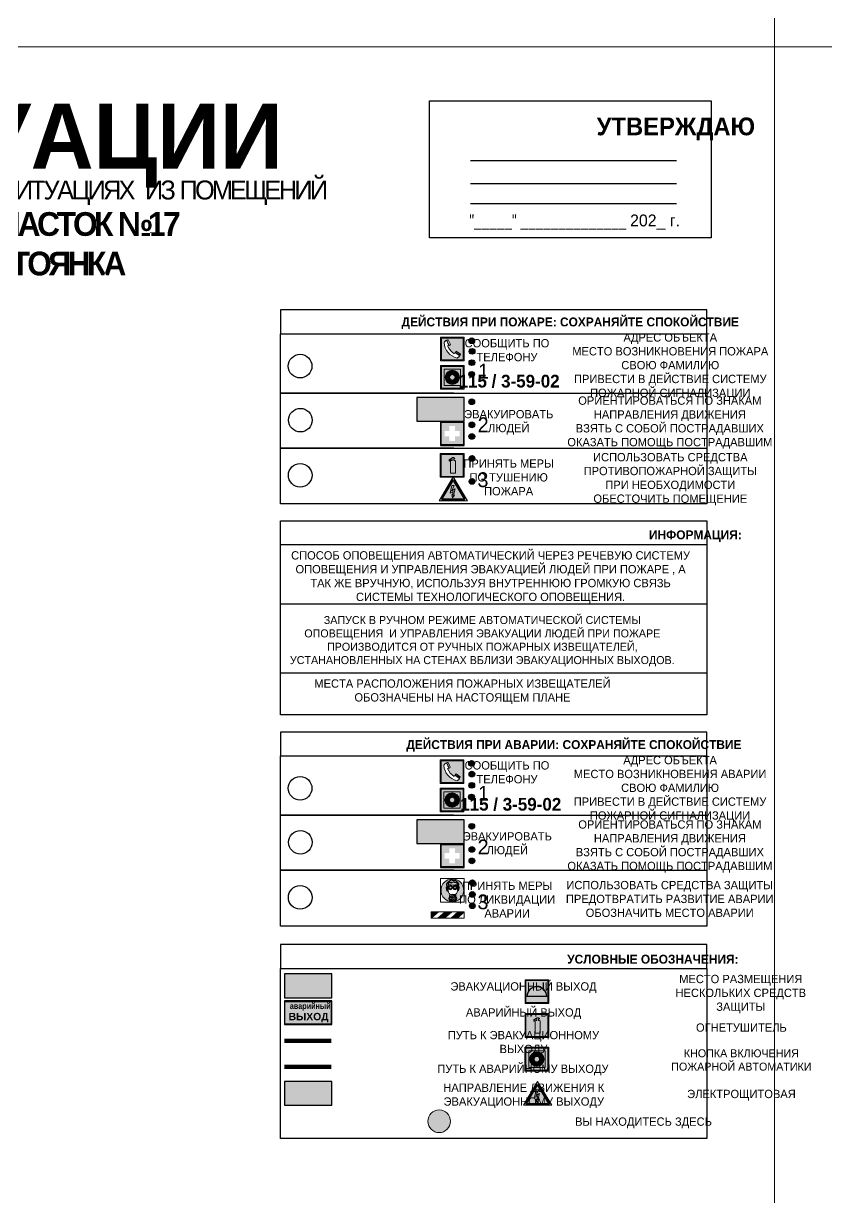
# Model space of a CAD drawing. Header units: millimetres. Extents: x 13114 to 67229, y 22859 to 38520.
# Drawn here: x 19031.5 to 19302.3, y 35957.3 to 36353.2 of the extents above; entities that cross this region are included whole.
import ezdxf

# ---------------------------------------------------------------- set-up
doc = ezdxf.new("R2010")
doc.units = ezdxf.units.MM
doc.linetypes.add('GOST2.303 4', pattern=[7, 5, -2, 0])
doc.layers.add('План_Штампы', color=7, linetype='Continuous')
doc.styles.add('обычный', font='arial.ttf')

# ---------------------------------------------------------------- blocks, each defined once
blk = doc.blocks.new('A$C3E6D3DDE')
at = {"lineweight": 5}
h = blk.add_hatch(color=40, dxfattribs=at)
h.paths.add_polyline_path([(24.1, 1.45), (16.46, -11.35), (31.74, -11.35)])
h.paths.add_polyline_path([(24.09, -0.46), (30.03, -10.41), (18.14, -10.41)], flags=16)
h.paths.add_polyline_path([(24.54, -3.08), (23.41, -6.02), (25.13, -5.01), (24.33, -8.5), (24.82, -8.27), (23.79, -9.86), (23.4, -8.04), (23.8, -8.43), (24.04, -6.29), (22.39, -7.25), (23.44, -3.08)], flags=0)
h = blk.add_hatch(color=256, dxfattribs=at)
h.paths.add_polyline_path([(24.37, 0.03, 0.567511), (23.82, 0.03), (17.59, -10.4, 0.582454), (17.86, -10.88), (30.32, -10.88, 0.582149), (30.6, -10.4)])
h.paths.add_polyline_path([(24.09, -0.46), (18.14, -10.41), (30.03, -10.41)], flags=16)
h.paths.add_polyline_path([(24.54, -3.08), (23.41, -6.02), (25.13, -5.01), (24.33, -8.5), (24.82, -8.27), (23.79, -9.86), (23.4, -8.04), (23.8, -8.43), (24.04, -6.29), (22.39, -7.25), (23.44, -3.08)], flags=0)
h = blk.add_hatch(color=40, dxfattribs=at)
h.paths.add_polyline_path([(24.09, -0.46), (18.14, -10.41), (30.03, -10.41)])
h.paths.add_polyline_path([(24.82, -8.27), (23.79, -9.86), (23.4, -8.04), (23.8, -8.43), (24.04, -6.29), (22.39, -7.25), (23.44, -3.08), (24.54, -3.08), (23.41, -6.02), (25.13, -5.01), (24.33, -8.5)], flags=16)
at = {"color": 40, "lineweight": 5}
for p, q in [((16.46, -11.35), (24.1, 1.45)), ((24.1, 1.45), (31.74, -11.35))]:
    blk.add_line(p, q, dxfattribs=at)
at = {"lineweight": 5}
for p, q in [((17.59, -10.4), (23.82, 0.03)), ((24.37, 0.03), (30.6, -10.4)), ((18.14, -10.41), (24.09, -0.46)), ((23.44, -3.08), (22.39, -7.25)), ((22.39, -7.25), (24.04, -6.29)), ((23.41, -6.02), (24.54, -3.08)), ((25.13, -5.01), (23.41, -6.02)), ((24.54, -3.08), (23.44, -3.08)), ((24.04, -6.29), (23.8, -8.43)), ((24.09, -0.46), (30.03, -10.41)), ((24.33, -8.5), (25.13, -5.01)), ((17.86, -10.88), (30.32, -10.88)), ((18.14, -10.41), (30.03, -10.41)), ((23.8, -8.43), (23.4, -8.04)), ((23.4, -8.04), (23.79, -9.86)), ((23.79, -9.86), (24.82, -8.27)), ((24.82, -8.27), (24.33, -8.5))]:
    blk.add_line(p, q, dxfattribs=at)
at = {"color": 50, "lineweight": 5}
blk.add_line((31.74, -11.35), (16.46, -11.35), dxfattribs=at)
blk = doc.blocks.new('A$C38D26F80')
h = blk.add_hatch(color=5)
h.dxf.hatch_style = 1
h.paths.add_polyline_path([(-8.77, -4.48, 1), (-0.19, -4.48, 1)])
h.paths.add_polyline_path([(-6.75, -3.58), (-6.75, -3.31), (-6.62, -3.22), (-6.5, -3.22), (-6.42, -3.3), (-6.39, -3.28), (-6.59, -2.23), (-6.59, -2.01), (-6.38, -1.58), (-4.76, -0.4), (-4.13, -0.79, -0.362848), (-2.1, -2.1, -0.201049), (-2.17, -2.48, 0.085434), (-2.26, -3.13), (-1.9, -3.16), (-2.25, -4.7), (-2.4, -4.59), (-2.43, -4.34), (-2.36, -4.34), (-2.14, -3.34), (-2.47, -3.42), (-2.58, -1.95), (-2.77, -1.58), (-3.58, -1.52), (-3.92, -1.26), (-5.05, -1.73), (-4.87, -1.39), (-5.41, -1.6), (-5.41, -1.46), (-6.13, -1.87), (-6.18, -3.5), (-6.56, -3.47), (-6.37, -4.59), (-6.16, -4.43), (-6.16, -4.66), (-6.36, -4.79), (-6.37, -4.8), (-6.51, -4.76)], flags=16)
h.paths.add_polyline_path([(-6.51, -4.76), (-6.36, -4.79), (-6.37, -4.8)], flags=0)
h.paths.add_polyline_path([(-5.92, -2.34, 0.089508), (-2.67, -2.35), (-2.48, -3.88, -0.268602), (-3.4, -6.18, 0.262449), (-5.2, -6.18, -0.268602), (-6.11, -3.88)], flags=16)
edge = h.paths.add_edge_path(flags=16)
edge.add_ellipse((-5.19, -3.41), major_axis=(0, 0.842), ratio=0.848992, start_angle=0, end_angle=360)
edge = h.paths.add_edge_path(flags=0)
edge.add_ellipse((-5.19, -3.39), major_axis=(0, 0.665), ratio=0.853798, start_angle=0, end_angle=360)
edge = h.paths.add_edge_path(flags=0)
edge.add_ellipse((-5.19, -3.4), major_axis=(0, 0.528), ratio=0.864094, start_angle=0, end_angle=360)
edge = h.paths.add_edge_path(flags=16)
edge.add_ellipse((-3.47, -3.4), major_axis=(0, 0.842), ratio=0.848992, start_angle=0, end_angle=360)
h.paths.add_polyline_path([(-3.13, -6.45), (-3.13, -6.84, 0.383174), (-5.57, -6.85), (-5.57, -6.49, -0.369952)], flags=16)
edge = h.paths.add_edge_path(flags=0)
edge.add_ellipse((-3.47, -3.39), major_axis=(0, 0.665), ratio=0.853798, start_angle=0, end_angle=360)
edge = h.paths.add_edge_path(flags=0)
edge.add_ellipse((-3.47, -3.4), major_axis=(0, 0.528), ratio=0.864094, start_angle=0, end_angle=360)
edge = h.paths.add_edge_path(flags=16)
edge.add_ellipse((-4.34, -7.57), major_axis=(-1.48, 0), ratio=0.744955, start_angle=0, end_angle=360)
h.paths.add_polyline_path([(-5.01, -6.85, -1), (-5.15, -6.85, -1)], flags=0)
h.paths.add_polyline_path([(-5.33, -7.14, -1), (-5.47, -7.14, -1)], flags=0)
h.paths.add_polyline_path([(-4.61, -6.71, -1), (-4.74, -6.71, -1)], flags=16)
h.paths.add_polyline_path([(-5.43, -7.51, -1), (-5.57, -7.51, -1)], flags=0)
h.paths.add_polyline_path([(-4.26, -6.67, -1), (-4.4, -6.67, -1)], flags=16)
h.paths.add_polyline_path([(-4.74, -7.14, -1), (-4.88, -7.14, -1)], flags=0)
h.paths.add_polyline_path([(-4.93, -7.43, -1), (-5.07, -7.43, -1)], flags=0)
h.paths.add_polyline_path([(-4.41, -7.07, -1), (-4.54, -7.07, -1)], flags=0)
h.paths.add_polyline_path([(-5.33, -7.87, -1), (-5.46, -7.87, -1)], flags=0)
h.paths.add_polyline_path([(-3.8, -6.71, -1), (-3.94, -6.71, -1)], flags=16)
h.paths.add_polyline_path([(-4.85, -7.78, -1), (-4.98, -7.78, -1)], flags=0)
h.paths.add_polyline_path([(-3.96, -7.14, -1), (-4.1, -7.14, -1)], flags=0)
h.paths.add_polyline_path([(-4.33, -7.53, -1), (-4.47, -7.53, -1)], flags=0)
h.paths.add_polyline_path([(-5.09, -8.12, -1), (-5.23, -8.12, -1)], flags=0)
h.paths.add_polyline_path([(-3.5, -6.94, -1), (-3.64, -6.94, -1)], flags=0)
h.paths.add_polyline_path([(-4.54, -7.97, -1), (-4.68, -7.97, -1)], flags=0)
h.paths.add_polyline_path([(-3.66, -7.39, -1), (-3.8, -7.39, -1)], flags=0)
h.paths.add_polyline_path([(-4.73, -8.35, -1), (-4.86, -8.35, -1)], flags=0)
h.paths.add_polyline_path([(-4.09, -7.96, -1), (-4.23, -7.96, -1)], flags=0)
h.paths.add_polyline_path([(-3.77, -7.74, -1), (-3.91, -7.74, -1)], flags=0)
h.paths.add_polyline_path([(-3.22, -7.27, -1), (-3.35, -7.27, -1)], flags=0)
h.paths.add_polyline_path([(-4.34, -8.4, -1), (-4.47, -8.4, -1)], flags=0)
h.paths.add_polyline_path([(-3.16, -7.61, -1), (-3.3, -7.61, -1)], flags=0)
h.paths.add_polyline_path([(-3.9, -8.35, -1), (-4.04, -8.35, -1)], flags=0)
h.paths.add_polyline_path([(-3.32, -7.91, -1), (-3.46, -7.91, -1)], flags=0)
h.paths.add_polyline_path([(-3.55, -8.23, -1), (-3.69, -8.23, -1)], flags=0)
at = {"color": 5, "lineweight": 5}
for p, q in [((-4.48, 0), (-8.96, 0)), ((-8.96, 0), (-8.96, -4.48)), ((-4.48, 0), (0, 0)), ((0, 0), (0, -4.48)), ((-6.75, -3.31), (-6.62, -3.22)), ((-6.75, -3.58), (-6.75, -3.31)), ((-6.51, -4.76), (-6.75, -3.58)), ((-6.62, -3.22), (-6.5, -3.22)), ((-6.59, -2.01), (-6.38, -1.58)), ((-6.59, -2.23), (-6.59, -2.01)), ((-6.39, -3.28), (-6.59, -2.23)), ((-6.18, -3.5), (-6.56, -3.47)), ((-6.56, -3.47), (-6.37, -4.59)), ((-6.5, -3.22), (-6.42, -3.3)), ((-6.42, -3.3), (-6.39, -3.28)), ((-6.38, -1.58), (-4.76, -0.4)), ((-6.37, -4.59), (-6.16, -4.43)), ((-6.13, -1.87), (-6.18, -3.5)), ((-6.16, -4.43), (-6.16, -4.66)), ((-5.41, -1.46), (-6.13, -1.87)), ((-5.92, -2.34), (-6.11, -3.88)), ((-4.87, -1.39), (-5.41, -1.6)), ((-5.41, -1.6), (-5.41, -1.46)), ((-3.92, -1.26), (-5.05, -1.73)), ((-5.05, -1.73), (-4.87, -1.39)), ((-4.76, -0.4), (-4.13, -0.79)), ((-3.58, -1.52), (-3.92, -1.26)), ((-2.77, -1.58), (-3.58, -1.52)), ((-2.58, -1.95), (-2.77, -1.58)), ((-2.67, -2.34), (-2.48, -3.88)), ((-2.47, -3.42), (-2.58, -1.95)), ((-2.14, -3.34), (-2.47, -3.42)), ((-2.43, -4.34), (-2.4, -4.59)), ((-2.43, -4.34), (-2.36, -4.34)), ((-2.36, -4.34), (-2.14, -3.34)), ((-1.9, -3.16), (-2.26, -3.13)), ((-2.25, -4.7), (-1.9, -3.16)), ((-8.96, -8.96), (-8.96, -4.48)), ((-6.37, -4.8), (-6.51, -4.76)), ((-6.16, -4.66), (-6.37, -4.8)), ((-5.57, -6.49), (-5.57, -6.85)), ((-3.13, -6.45), (-3.13, -6.84)), ((-2.4, -4.59), (-2.25, -4.7)), ((0, -8.96), (0, -4.48)), ((-4.48, -8.96), (-8.96, -8.96)), ((-4.48, -8.96), (0, -8.96))]:
    blk.add_line(p, q, dxfattribs=at)
at = {"color": 5}
for p, q in [((-6.75, -3.31), (-6.62, -3.22)), ((-6.75, -3.58), (-6.75, -3.31)), ((-6.51, -4.76), (-6.75, -3.58)), ((-6.62, -3.22), (-6.5, -3.22)), ((-6.59, -2.01), (-6.38, -1.58)), ((-6.59, -2.23), (-6.59, -2.01)), ((-6.39, -3.28), (-6.59, -2.23)), ((-6.18, -3.5), (-6.56, -3.47)), ((-6.56, -3.47), (-6.37, -4.59)), ((-6.5, -3.22), (-6.42, -3.3)), ((-6.42, -3.3), (-6.39, -3.28)), ((-6.38, -1.58), (-4.76, -0.4)), ((-6.37, -4.59), (-6.16, -4.43)), ((-6.13, -1.87), (-6.18, -3.5)), ((-6.16, -4.43), (-6.16, -4.66)), ((-5.41, -1.46), (-6.13, -1.87)), ((-4.87, -1.39), (-5.41, -1.6)), ((-5.41, -1.6), (-5.41, -1.46)), ((-3.92, -1.26), (-5.05, -1.73)), ((-5.05, -1.73), (-4.87, -1.39)), ((-4.76, -0.4), (-4.13, -0.79)), ((-3.58, -1.52), (-3.92, -1.26)), ((-2.77, -1.58), (-3.58, -1.52)), ((-2.58, -1.95), (-2.77, -1.58)), ((-2.47, -3.42), (-2.58, -1.95)), ((-2.14, -3.34), (-2.47, -3.42)), ((-2.4, -4.59), (-2.43, -4.34)), ((-2.43, -4.34), (-2.36, -4.34)), ((-2.36, -4.34), (-2.14, -3.34)), ((-2.26, -3.13), (-1.9, -3.16)), ((-1.9, -3.16), (-2.25, -4.7)), ((-6.37, -4.8), (-6.51, -4.76)), ((-6.36, -4.79), (-6.51, -4.76)), ((-6.16, -4.66), (-6.37, -4.8)), ((-6.16, -4.66), (-6.36, -4.79)), ((-2.25, -4.7), (-2.4, -4.59))]:
    blk.add_line(p, q, dxfattribs=at)
at = {"color": 5, "lineweight": 5}
for centre, radius in [((-4.48, -4.48), 4.29), ((-5.5, -7.51), 0.0678), ((-5.4, -7.14), 0.0678), ((-5.4, -7.87), 0.0678), ((-5.16, -8.12), 0.0678), ((-5.08, -6.85), 0.0678), ((-5, -7.43), 0.0678), ((-4.91, -7.78), 0.0678), ((-4.81, -7.14), 0.0678), ((-4.79, -8.35), 0.0678), ((-4.67, -6.71), 0.0678), ((-4.61, -7.97), 0.0678), ((-4.47, -7.07), 0.0678), ((-4.4, -7.53), 0.0678), ((-4.4, -8.4), 0.0678), ((-4.33, -6.67), 0.0678), ((-4.16, -7.96), 0.0678), ((-4.03, -7.14), 0.0678), ((-3.97, -8.35), 0.0678), ((-3.87, -6.71), 0.0678), ((-3.84, -7.74), 0.0678), ((-3.73, -7.39), 0.0678), ((-3.62, -8.23), 0.0678), ((-3.57, -6.94), 0.0678), ((-3.39, -7.91), 0.0678), ((-3.28, -7.27), 0.0678), ((-3.23, -7.61), 0.0678)]:
    blk.add_circle(centre, radius, dxfattribs=at)
for centre, radius, start, end in [((-3.66, -4.24), 2.47, 171.573, 231.7124), ((-4.28, 6.66), 9.15, 259.6987, 280.1569), ((-4.93, -4.24), 2.47, 308.2876, 8.427), ((-0.47, -3.05), 1.79, 161.5846, 182.4584), ((-2.6, -2.2), 0.513, 326.4781, 11.7739), ((-4.33, -7.88), 1.87, 50.358, 131.5662), ((-4.34, -8.2), 1.82, 48.4943, 132.3565), ((-4.3, -7.78), 1.83, 60.5889, 119.4111)]:
    blk.add_arc(centre, radius, start, end, dxfattribs=at)
at = {"color": 5}
for centre, radius, start, end in [((-3.89, -2.66), 1.88, 17.387, 97.1599), ((-0.35, -3.07), 1.91, 162.2553, 181.7878), ((-2.6, -2.2), 0.511, 326.3906, 11.8614)]:
    blk.add_arc(centre, radius, start, end, dxfattribs=at)
at = {"color": 5, "lineweight": 5}
for centre, major_axis, ratio in [((-5.19, -3.41), (0, 0.842), 0.848992), ((-5.19, -3.39), (0, 0.665), 0.853798), ((-5.19, -3.4), (0, 0.528), 0.864094), ((-3.47, -3.4), (0, 0.842), 0.848992), ((-3.47, -3.39), (0, 0.665), 0.853798), ((-3.47, -3.4), (0, 0.528), 0.864094), ((-4.34, -7.57), (-1.48, 0), 0.744955)]:
    blk.add_ellipse(centre, major_axis=major_axis, ratio=ratio, dxfattribs=at)
blk = doc.blocks.new('A$C47DD6509')
at = {"lineweight": 5}
for points in [[(-8.69, 0), (-11.19, 0), (-11.19, -2.22)], [(-4.22, 0), (-6.45, 0), (-8.91, -2.22), (-6.61, -2.22)], [(0, 0), (-2.09, 0), (-4.36, -2.22), (-2.29, -2.22)]]:
    blk.add_hatch(color=242, dxfattribs=at).paths.add_polyline_path(points)
at = {"color": 242, "lineweight": 5}
for p, q in [((-11.19, -2.22), (-8.69, 0)), ((-11.19, -2.22), (-11.19, 0)), ((-11.19, 0), (-8.69, 0)), ((-11.19, 0), (0, 0)), ((-8.91, -2.22), (-6.45, 0)), ((-6.61, -2.22), (-4.22, 0)), ((-4.36, -2.22), (-2.09, 0)), ((-2.29, -2.22), (0, 0)), ((0, 0), (0, -2.22)), ((0, -2.22), (-11.19, -2.22))]:
    blk.add_line(p, q, dxfattribs=at)
blk = doc.blocks.new('A$C456E1F9C')
at = {"lineweight": 5}
h = blk.add_hatch(color=242, dxfattribs=at)
h.paths.add_polyline_path([(0.51, -1.47), (0.51, -13.26), (12.29, -13.26), (12.29, -1.47)])
h.paths.add_polyline_path([(5.42, -4.95, -0.254479), (4.78, -5.4), (3.52, -2.53, -0.209735), (4.23, -2.4)], flags=16)
h.paths.add_polyline_path([(8.53, -8.6), (10.87, -10.17), (10.54, -10.76), (8.03, -9.13, -0.192251)], flags=16)
h.paths.add_polyline_path([(4.61, -5.49, 0.005518), (3.87, -5.72, 0.128647), (7.49, -10.01, 0.00809), (7.83, -9.33), (10.47, -10.97, -0.16736), (8.99, -12.25, -0.327862), (1.95, -3.95, -0.166952), (3.36, -2.62)], flags=16)
at = {"color": 242, "lineweight": 5}
for p, q in [((0, -13.77), (0, -0.97)), ((12.8, -0.97), (0, -0.97)), ((4.61, -5.49), (3.36, -2.62)), ((3.52, -2.53), (4.78, -5.4)), ((4.23, -2.4), (5.42, -4.95)), ((12.8, -13.77), (12.8, -0.97)), ((7.83, -9.33), (10.47, -10.97)), ((8.03, -9.13), (10.54, -10.76)), ((10.81, -10.12), (8.53, -8.6)), ((10.54, -10.76), (10.8, -10.3)), ((10.8, -10.3), (10.81, -10.12)), ((0, -13.77), (12.8, -13.77))]:
    blk.add_line(p, q, dxfattribs=at)
blk.add_lwpolyline([(0.51, -1.47), (12.29, -1.47), (12.29, -13.26), (0.51, -13.26)], close=True, dxfattribs=at)
for centre, radius, start, end in [((4.59, -5.34), 2.99, 114.28453, 152.19739), ((11.12, -3.31), 9.19, 183.99153, 256.60086), ((4.02, -3.27), 0.891, 76.32839, 123.70924), ((14.98, -39.1), 35.17, 107.14873, 108.41345), ((13.86, -0.94), 11.08, 205.55365, 234.87622), ((4.68, -4.59), 0.824, 276.9621, 334.07228), ((-13.31, 0.8), 23.44, 332.54871, 334.40268), ((8.94, -9.5), 0.989, 114.40924, 157.93883), ((7.87, -9.46), 3, 291.92908, 329.9329)]:
    blk.add_arc(centre, radius, start, end, dxfattribs=at)
blk = doc.blocks.new('A$C54414219')
at = {"true_color": 0xffffff}
h = blk.add_hatch(color=7, dxfattribs=at)
h.paths.add_polyline_path([(2.39, -9.45), (2.39, -18.3), (11.23, -18.3), (11.23, -9.45)], flags=0)
h.paths.add_polyline_path([(10.71, -13.87, -1), (2.92, -13.87, -1)], flags=0)
h.paths.add_polyline_path([(8.3, -13.87, -1), (5.33, -13.87, -1)], flags=0)
h.paths.add_polyline_path([(0.41, -7.47), (0.41, -20.27), (13.21, -20.27), (13.21, -7.47)])
h.paths.add_polyline_path([(0.92, -19.77), (12.71, -19.77), (12.71, -7.98), (0.92, -7.98)], flags=16)
h.paths.add_polyline_path([(11.23, -9.45), (11.23, -18.3), (2.39, -18.3), (2.39, -9.45)], flags=0)
at = {"lineweight": 5}
h = blk.add_hatch(color=242, dxfattribs=at)
h.paths.add_polyline_path([(12.71, -7.98), (0.92, -7.98), (0.92, -19.77), (12.71, -19.77)])
h.paths.add_polyline_path([(11.23, -18.3), (2.39, -18.3), (2.39, -9.45), (11.23, -9.45)], flags=16)
h.paths.add_polyline_path([(10.71, -13.87, -1), (2.92, -13.87, -1)], flags=0)
h.paths.add_polyline_path([(8.3, -13.87, -1), (5.33, -13.87, -1)], flags=0)
at = {"true_color": 0xffffff}
h = blk.add_hatch(color=7, dxfattribs=at)
h.paths.add_polyline_path([(2.39, -9.45), (2.39, -18.3), (11.23, -18.3), (11.23, -9.45)])
h.paths.add_polyline_path([(10.71, -13.87, -1), (2.92, -13.87, -1)], flags=16)
h.paths.add_polyline_path([(8.3, -13.87, -1), (5.33, -13.87, -1)], flags=0)
at = {"lineweight": 5}
h = blk.add_hatch(color=242, dxfattribs=at)
h.paths.add_polyline_path([(2.92, -13.87, 1), (10.71, -13.87, 1)])
h.paths.add_polyline_path([(8.3, -13.87, -1), (5.33, -13.87, -1)], flags=16)
at = {"color": 242, "lineweight": 5}
for p, q in [((0.41, -20.27), (0.41, -7.47)), ((0.41, -7.47), (13.21, -7.47)), ((0.41, -7.47), (13.21, -7.47)), ((13.21, -20.27), (13.21, -7.47)), ((0.41, -20.27), (13.21, -20.27))]:
    blk.add_line(p, q, dxfattribs=at)
for points in [[(0.92, -7.98), (12.71, -7.98), (12.71, -19.77), (0.92, -19.77)], [(2.39, -9.45), (11.23, -9.45), (11.23, -18.3), (2.39, -18.3)]]:
    blk.add_lwpolyline(points, close=True, dxfattribs=at)
for radius in [3.89, 1.49]:
    blk.add_circle((6.81, -13.87), radius, dxfattribs=at)
blk = doc.blocks.new('A$C32E8229D')
at = {"true_color": 0xffffff}
blk.add_hatch(color=7, dxfattribs=at).paths.add_polyline_path([(0, 0), (0, -8), (16, -8), (16, 0)])
h = blk.add_hatch(color=126)
h.paths.add_polyline_path([(0.2, -0.2), (15.8, -0.2), (15.8, -7.8), (0.2, -7.8)])
h.paths.add_polyline_path([(13.49, -2.05), (12.08, -2.05), (11.37, -2.63, 0.162397), (11.29, -2.84), (11.29, -3.63), (10.35, -3.63), (10.35, -4.05), (11.68, -4.05), (11.68, -3.48), (12.26, -4.28), (11.29, -5.1), (11.29, -6.78), (11.85, -6.78), (11.85, -5.44), (12.8, -4.64), (12.8, -5.94), (14.46, -5.94), (14.46, -5.39), (13.45, -5.39), (13.45, -3.97), (12.46, -2.59), (13.15, -2.59), (13.69, -3.34), (14.18, -3)], flags=16)
h.paths.add_polyline_path([(10.74, -1.82, 1), (11.8, -1.82, 1)], flags=16)
h.paths.add_polyline_path([(9.39, -3.59), (5.99, -3.59), (6.56, -3.03), (5.91, -3.03), (5.1, -3.83), (5.91, -4.64), (6.56, -4.64), (5.99, -4.09), (9.39, -4.09)], flags=16)
h.paths.add_polyline_path([(4.29, -1.08), (1.72, -1.08), (1.72, -6.6), (4.29, -6.6)], flags=16)
at = {"color": 126}
blk.add_lwpolyline([(16, -8), (0, -8), (0, 0), (16, 0)], close=True, dxfattribs=at)
blk = doc.blocks.new('A$C18900ED3')
h = blk.add_hatch(color=126)
h.paths.add_polyline_path([(-0.18, -0.18), (-7.02, -0.18), (-7.02, -7.02), (-0.18, -7.02)])
h.paths.add_polyline_path([(-5.89, -4.46), (-5.89, -2.77), (-4.46, -2.77), (-4.46, -1.31), (-2.77, -1.31), (-2.77, -2.77), (-1.33, -2.77), (-1.33, -4.46), (-2.77, -4.46), (-2.77, -5.89), (-4.46, -5.89), (-4.46, -4.46)], flags=16)
at = {"color": 126}
for p, q in [((-7.2, 0), (-7.2, -7.2)), ((0, 0), (-7.2, 0)), ((0, -7.2), (0, 0)), ((-7.02, -7.02), (-7.02, -0.18)), ((-7.02, -0.18), (-0.18, -0.18)), ((-0.18, -0.18), (-0.18, -7.02)), ((-0.18, -7.02), (-7.02, -7.02)), ((-7.2, -7.2), (0, -7.2))]:
    blk.add_line(p, q, dxfattribs=at)
blk = doc.blocks.new('A$C3AD82952')
at = {"true_color": 0xf5f5ff}
h = blk.add_hatch(color=7, dxfattribs=at)
h.dxf.hatch_style = 1
h.paths.add_polyline_path([(8.21, 8.73, 0.414214), (7.89, 9.05), (7.22, 9.05), (7.22, 9.92), (7.59, 9.92, 1), (7.57, 10.36), (7.22, 10.36), (7.22, 10.6), (6.43, 10.6), (6.43, 10.36), (6.01, 10.36), (4.74, 9.59), (4.74, 8.69), (4.98, 8.73), (4.98, 9.26), (6.12, 9.91), (6.43, 9.91), (6.43, 9.05), (5.76, 9.05, 0.414214), (5.44, 8.73), (5.44, 2.2), (8.21, 2.2)], flags=0)
h.paths.add_polyline_path([(12.8, 12.8), (0, 12.8), (0, 0), (12.8, 0)])
h.paths.add_polyline_path([(0.51, 12.29), (12.29, 12.29), (12.29, 0.51), (0.51, 0.51)], flags=16)
h.paths.add_polyline_path([(4.74, 9.59), (6.01, 10.36), (6.43, 10.36), (6.43, 10.6), (7.22, 10.6), (7.22, 10.36), (7.59, 10.36, -0.94586), (7.59, 9.92), (7.22, 9.92), (7.22, 9.05), (7.89, 9.05, -0.414214), (8.21, 8.73), (8.21, 2.2), (5.44, 2.2), (5.44, 8.73, -0.414214), (5.76, 9.05), (6.43, 9.05), (6.43, 9.91), (6.12, 9.91), (4.98, 9.26), (4.98, 8.73), (4.74, 8.69)], flags=0)
h = blk.add_hatch(color=242)
h.dxf.hatch_style = 1
h.paths.add_polyline_path([(12.29, 12.29), (0.51, 12.29), (0.51, 0.51), (12.29, 0.51)])
h.paths.add_polyline_path([(4.74, 8.69), (4.74, 9.59), (6.01, 10.36), (6.43, 10.36), (6.43, 10.6), (7.22, 10.6), (7.22, 10.36), (7.59, 10.36, -0.94586), (7.59, 9.92), (7.22, 9.92), (7.22, 9.05), (7.89, 9.05, -0.414214), (8.21, 8.73), (8.21, 2.2), (5.44, 2.2), (5.44, 8.73, -0.414214), (5.76, 9.05), (6.43, 9.05), (6.43, 9.91), (6.12, 9.91), (4.98, 9.26), (4.98, 8.73)], flags=16)
h = blk.add_hatch(color=7, dxfattribs=at)
h.dxf.hatch_style = 1
h.paths.add_polyline_path([(8.21, 8.73, 0.414214), (7.89, 9.05), (7.22, 9.05), (7.22, 9.92), (7.59, 9.92, 1), (7.57, 10.36), (7.22, 10.36), (7.22, 10.6), (6.43, 10.6), (6.43, 10.36), (6.01, 10.36), (4.74, 9.59), (4.74, 8.69), (4.98, 8.73), (4.98, 9.26), (6.12, 9.91), (6.43, 9.91), (6.43, 9.05), (5.76, 9.05, 0.414214), (5.44, 8.73), (5.44, 2.2), (8.21, 2.2)])
at = {"color": 242, "lineweight": 5}
for p, q in [((0, 0), (0, 12.8)), ((0, 12.8), (12.8, 12.8)), ((12.8, 0), (12.8, 12.8)), ((6.01, 10.36), (4.74, 9.59)), ((4.74, 9.59), (4.74, 8.69)), ((4.74, 8.69), (4.98, 8.73)), ((4.98, 9.26), (6.12, 9.91)), ((4.98, 8.73), (4.98, 9.26)), ((5.44, 2.2), (5.44, 8.73)), ((5.76, 9.05), (6.43, 9.05)), ((6.01, 10.36), (6.43, 10.36)), ((6.12, 9.91), (6.43, 9.91)), ((7.22, 10.6), (6.43, 10.6)), ((6.43, 10.6), (6.43, 10.36)), ((6.43, 9.91), (6.43, 9.05)), ((7.22, 10.36), (7.22, 10.6)), ((7.59, 10.36), (7.22, 10.36)), ((7.22, 9.05), (7.22, 9.92)), ((7.59, 9.92), (7.22, 9.92)), ((7.89, 9.05), (7.22, 9.05)), ((8.21, 2.2), (8.21, 8.73)), ((0, 0), (12.8, 0)), ((5.44, 2.2), (8.21, 2.2))]:
    blk.add_line(p, q, dxfattribs=at)
blk.add_lwpolyline([(0.51, 12.29), (12.29, 12.29), (12.29, 0.51), (0.51, 0.51)], close=True, dxfattribs=at)
for centre, radius, start, end in [((5.76, 8.73), 0.32, 90, 180), ((7.58, 10.14), 0.223, 273.18746, 86.81254), ((7.89, 8.73), 0.32, 0, 90)]:
    blk.add_arc(centre, radius, start, end, dxfattribs=at)
blk = doc.blocks.new('A$C41C009D9')
at = {"true_color": 0xffffff}
blk.add_hatch(color=7, dxfattribs=at).paths.add_polyline_path([(0, 8), (-16, 8), (-16, 0), (0, 0)])
h = blk.add_hatch(color=126)
h.dxf.hatch_style = 1
h.paths.add_polyline_path([(-15.8, 7.8), (-15.8, 0.2), (-0.2, 0.2), (-0.2, 7.8)])
at = {"color": 126}
for points in [[(-16, 0), (0, 0), (0, 8), (-16, 8)], [(-16, 0), (0, 0), (0, 8), (-16, 8)], [(-15.8, 7.8), (-0.2, 7.8), (-0.2, 0.2), (-15.8, 0.2)]]:
    blk.add_lwpolyline(points, close=True, dxfattribs=at)
at = {"color": 7, "true_color": 0xffffff, "insert": (-15.8, 7.3), "char_height": 2.5, "width": 15.5999, "attachment_point": 1, "style": 'обычный'}
blk.add_mtext('\\pi1.6133;{\\fArial|b1|i0|c204|p34;\\H0.8x;\\W0.8;аварийный\\H1.25x;\\W1;\\P\\pi1.2327;ВЫХОД}', dxfattribs=at)
blk = doc.blocks.new('A$C7B4425F7')
at = {"true_color": 0xffffff}
blk.add_hatch(color=7, dxfattribs=at).paths.add_polyline_path([(0, 0), (-16, 0), (-16, -8), (0, -8)])
h = blk.add_hatch(color=126)
h.paths.add_polyline_path([(-0.2, -0.2), (-15.8, -0.2), (-15.8, -7.8), (-0.2, -7.8)])
h.paths.add_polyline_path([(-11.76, -2.03), (-11.76, -3.66), (-11.17, -3.66, -0.568275), (-11.17, -6.18), (-12.58, -6.18), (-12.58, -2.03)], flags=16)
h.paths.add_polyline_path([(-13.33, -4.12, -0.495768), (-13.59, -6.18), (-15.03, -6.18), (-15.03, -2.03), (-13.59, -2.03, -0.487973)], flags=16)
h.paths.add_polyline_path([(-10.25, -2.03), (-9.48, -2.03), (-9.48, -6.18), (-10.25, -6.18)], flags=16)
h.paths.add_polyline_path([(-13.84, -3.69), (-14.24, -3.69), (-14.24, -3.03), (-13.9, -3.03, -0.692621)], flags=0)
h.paths.add_polyline_path([(-9.15, -2.03), (-8.4, -2.03), (-8.04, -3.07), (-7.68, -2.03), (-6.93, -2.03), (-7.64, -4.1), (-6.93, -6.18), (-7.68, -6.18), (-8.04, -5.14), (-8.4, -6.18), (-9.15, -6.18), (-8.44, -4.1)], flags=16)
h.paths.add_polyline_path([(-11.76, -4.46), (-11.42, -4.46, -0.692621), (-11.36, -5.12), (-11.76, -5.12)], flags=0)
h.paths.add_polyline_path([(-13.9, -5.2), (-14.24, -5.2), (-14.24, -4.55), (-13.84, -4.55, -0.708038)], flags=0)
edge = h.paths.add_edge_path(flags=16)
edge.add_ellipse((-5.51, -4.08), major_axis=(0, 2.05), ratio=0.586184, start_angle=0, end_angle=360)
edge = h.paths.add_edge_path(flags=0)
edge.add_ellipse((-5.51, -4.08), major_axis=(0, 1.14), ratio=0.454828, start_angle=0, end_angle=360)
h.paths.add_polyline_path([(-4.13, -4.96, 0.377264), (-3.48, -4.52, 0.0555), (-3.16, -2.03), (-1.66, -2.03), (-1.66, -4.96), (-0.96, -4.96), (-0.96, -7.01), (-1.75, -7.01), (-1.75, -6.18), (-3.3, -6.18), (-3.3, -7.02), (-4.13, -7.02)], flags=16)
h.paths.add_polyline_path([(-2.73, -2.91), (-2.28, -2.91), (-2.28, -4.96), (-3.05, -4.96, 0.079136)], flags=0)
at = {"color": 126}
blk.add_lwpolyline([(-16, -8), (0, -8), (0, 0), (-16, 0)], close=True, dxfattribs=at)
blk = doc.blocks.new('A$C7B8C2D5B')
at = {"lineweight": 0}
h = blk.add_hatch(color=5, dxfattribs=at)
h.dxf.hatch_style = 1
h.paths.add_polyline_path([(1.4, -3.02, 1), (-2.11, -3.02, 1)])
at = {"color": 5, "lineweight": 0}
blk.add_circle((-0.36, -3.02), 1.75, dxfattribs=at)
blk = doc.blocks.new('A$C1E1F2D43')
at = {"true_color": 0xffffff}
blk.add_hatch(color=7, dxfattribs=at).paths.add_polyline_path([(8, 0), (0, 0), (0, -8), (8, -8)])
h = blk.add_hatch(color=242)
h.paths.add_polyline_path([(0.32, -0.32), (0.32, -7.68), (7.68, -7.68), (7.68, -0.32)])
h.paths.add_polyline_path([(7.35, -5.71), (0.65, -5.71, -1)], flags=16)
at = {"color": 242, "lineweight": 5}
for p, q in [((0, 0), (8, 0)), ((0, -8), (0, 0)), ((0, 0), (8, 0)), ((8, -8), (8, 0)), ((0, -8), (8, -8))]:
    blk.add_line(p, q, dxfattribs=at)
at = {"color": 242}
blk.add_line((7.35, -5.71), (0.65, -5.71), dxfattribs=at)
at = {"color": 242, "lineweight": 5}
blk.add_lwpolyline([(0.32, -0.32), (7.68, -0.32), (7.68, -7.68), (0.32, -7.68)], close=True, dxfattribs=at)
at = {"color": 242}
blk.add_arc((4, -5.71), 3.35, 0, 180, dxfattribs=at)

msp = doc.modelspace()

# ---------------------------------------------------------------- hatches: boundary and pattern name
at = {"lineweight": 0}
h = msp.add_hatch(color=256, dxfattribs=at)
h.dxf.hatch_style = 1
h.paths.add_polyline_path([(19181.72, 36246.22, 1), (19183.66, 36246.22, 1)])
h = msp.add_hatch(color=256, dxfattribs=at)
h.dxf.hatch_style = 1
h.paths.add_polyline_path([(19181.83, 36242.64, 1), (19183.76, 36242.64, 1)])
h = msp.add_hatch(color=256, dxfattribs=at)
h.dxf.hatch_style = 1
h.paths.add_polyline_path([(19181.79, 36238.83, 1), (19183.72, 36238.83, 1)])
h = msp.add_hatch(color=256, dxfattribs=at)
h.dxf.hatch_style = 1
h.paths.add_polyline_path([(19181.71, 36234.9, 1), (19183.64, 36234.9, 1)])
h = msp.add_hatch(color=256, dxfattribs=at)
h.dxf.hatch_style = 1
h.paths.add_polyline_path([(19181.72, 36225.63, 1), (19183.65, 36225.63, 1)])
h = msp.add_hatch(color=256, dxfattribs=at)
h.dxf.hatch_style = 1
h.paths.add_polyline_path([(19181.76, 36217.85, 1), (19183.69, 36217.85, 1)])
h = msp.add_hatch(color=256, dxfattribs=at)
h.dxf.hatch_style = 1
h.paths.add_polyline_path([(19181.75, 36213.95, 1), (19183.68, 36213.95, 1)])
h = msp.add_hatch(color=256, dxfattribs=at)
h.dxf.hatch_style = 1
h.paths.add_polyline_path([(19181.81, 36206.53, 1), (19183.74, 36206.53, 1)])
h = msp.add_hatch(color=256, dxfattribs=at)
h.dxf.hatch_style = 1
h.paths.add_polyline_path([(19181.82, 36198.76, 1), (19183.75, 36198.76, 1)])
h = msp.add_hatch(color=256, dxfattribs=at)
h.dxf.hatch_style = 1
h.paths.add_polyline_path([(19181.66, 36103.67, 1), (19183.59, 36103.67, 1)])
h = msp.add_hatch(color=256, dxfattribs=at)
h.dxf.hatch_style = 1
h.paths.add_polyline_path([(19181.76, 36100.09, 1), (19183.7, 36100.09, 1)])
h = msp.add_hatch(color=256, dxfattribs=at)
h.dxf.hatch_style = 1
h.paths.add_polyline_path([(19181.73, 36096.28, 1), (19183.66, 36096.28, 1)])
h = msp.add_hatch(color=256, dxfattribs=at)
h.dxf.hatch_style = 1
h.paths.add_polyline_path([(19181.64, 36092.35, 1), (19183.58, 36092.35, 1)])
h = msp.add_hatch(color=256, dxfattribs=at)
h.dxf.hatch_style = 1
h.paths.add_polyline_path([(19181.73, 36082.46, 1), (19183.66, 36082.46, 1)])
h = msp.add_hatch(color=256, dxfattribs=at)
h.dxf.hatch_style = 1
h.paths.add_polyline_path([(19181.77, 36074.68, 1), (19183.7, 36074.68, 1)])
h = msp.add_hatch(color=256, dxfattribs=at)
h.dxf.hatch_style = 1
h.paths.add_polyline_path([(19181.76, 36070.78, 1), (19183.69, 36070.78, 1)])
h = msp.add_hatch(color=256, dxfattribs=at)
h.dxf.hatch_style = 1
h.paths.add_polyline_path([(19181.92, 36063.43, 1), (19183.85, 36063.43, 1)])
h = msp.add_hatch(color=256, dxfattribs=at)
h.dxf.hatch_style = 1
h.paths.add_polyline_path([(19181.91, 36059.48, 1), (19183.85, 36059.48, 1)])
h = msp.add_hatch(color=256, dxfattribs=at)
h.dxf.hatch_style = 1
h.paths.add_polyline_path([(19181.92, 36055.65, 1), (19183.85, 36055.65, 1)])

# ---------------------------------------------------------------- linework, layer by layer
at = {"color": 5, "lineweight": 0}
for points in [[(18684.77, 36345.39), (19284.77, 36345.39), (19284.77, 36740.39), (18684.77, 36740.39)], [(19284.77, 36345.39), (19884.77, 36345.39), (19884.77, 36740.39), (19284.77, 36740.39)], [(18684.77, 35950.39), (19284.77, 35950.39), (19284.77, 36345.39), (18684.77, 36345.39)], [(19284.77, 35950.39), (19884.77, 35950.39), (19884.77, 36345.39), (19284.77, 36345.39)]]:
    msp.add_lwpolyline(points, close=True, dxfattribs=at)
for points in [[(19168.48, 36327.1), (19263.48, 36327.1), (19263.48, 36280.9), (19168.48, 36280.9)], [(19118.18, 36248.58), (19261.95, 36248.58), (19261.95, 36256.63), (19118.18, 36256.63)], [(19118.18, 36248.58), (19261.95, 36248.58), (19261.95, 36191.18), (19118.18, 36191.18)], [(19118.18, 36106.21), (19261.95, 36106.21), (19261.95, 36114.26), (19118.18, 36114.26)], [(19118.18, 36106.21), (19261.95, 36106.21), (19261.95, 36048.81), (19118.18, 36048.81)], [(19118.18, 36034.56), (19261.95, 36034.56), (19261.95, 36042.61), (19118.18, 36042.61)], [(19118.18, 36034.56), (19261.95, 36034.56), (19261.95, 35977.16), (19118.18, 35977.16)]]:
    msp.add_lwpolyline(points, close=True)
for points in [[(19182.23, 36307.06), (19251.76, 36307.06)], [(19182.23, 36299.29), (19251.76, 36299.29)], [(19182.23, 36292.51), (19251.76, 36292.51)], [(19176.6, 36228.58), (19118.18, 36228.58), (19261.95, 36228.58)], [(19176.6, 36210.01), (19118.18, 36210.01), (19261.95, 36210.01)], [(19176.6, 36086.21), (19118.18, 36086.21), (19261.95, 36086.21)], [(19176.6, 36067.64), (19118.18, 36067.64), (19261.95, 36067.64)]]:
    msp.add_lwpolyline(points)
at = {"color": 0}
msp.add_lwpolyline([(19118.18, 36185.52), (19261.95, 36185.52), (19261.95, 36120.07), (19118.18, 36120.07)], close=True, dxfattribs=at)
for points in [[(19118.18, 36177.47), (19261.95, 36177.47)], [(19118.18, 36157.47), (19261.95, 36157.47)], [(19118.18, 36134.22), (19261.95, 36134.22)]]:
    msp.add_lwpolyline(points, dxfattribs=at)
at = {"color": 126, "lineweight": 80, "true_color": 0x008754, "const_width": 1.5}
msp.add_lwpolyline([(19135.31, 36010.14), (19119.51, 36010.14)], dxfattribs=at)
at = {"color": 126, "linetype": 'GOST2.303 4', "lineweight": 80, "true_color": 0x008754, "const_width": 1.5}
msp.add_lwpolyline([(19135.31, 36001.34), (19119.51, 36001.34)], dxfattribs=at)
for centre, radius in [((19182.69, 36246.22), 0.966), ((19124.81, 36237.66), 3.98), ((19182.8, 36242.64), 0.966), ((19182.76, 36238.83), 0.966), ((19182.67, 36234.9), 0.966), ((19182.69, 36225.63), 0.966), ((19124.9, 36219.43), 3.98), ((19182.73, 36217.85), 0.966), ((19182.72, 36213.95), 0.966), ((19182.78, 36206.53), 0.966), ((19124.84, 36200.85), 3.98), ((19182.78, 36198.76), 0.966), ((19182.63, 36103.67), 0.966), ((19124.81, 36095.29), 3.98), ((19182.73, 36100.09), 0.966), ((19182.69, 36096.28), 0.966), ((19182.61, 36092.35), 0.966), ((19182.69, 36082.46), 0.966), ((19124.9, 36077.06), 3.98), ((19182.73, 36074.68), 0.966), ((19182.73, 36070.78), 0.966), ((19182.89, 36063.43), 0.966), ((19124.84, 36058.48), 3.98), ((19182.88, 36059.48), 0.966), ((19182.88, 36055.65), 0.966)]:
    msp.add_circle(centre, radius)

# ---------------------------------------------------------------- block references
for name, p, xscale, yscale, zscale in [('A$C456E1F9C', (19172.13, 36248.04), 0.625, 0.625, 0.625), ('A$C54414219', (19171.88, 36242.55), 0.625, 0.625, 0.625), ('A$C18900ED3', (19180.14, 36218.91), 1.111111111007631, 1.111111111007631, 1.111111111007631), ('A$C3AD82952', (19172.08, 36200.17), 0.625, 0.625, 0.625), ('A$C3E6D3DDE', (19161.37, 36199.36), 0.625, 0.625, 0.625), ('A$C456E1F9C', (19172.07, 36105.49), 0.625, 0.625, 0.625), ('A$C54414219', (19171.81, 36100), 0.625, 0.625, 0.625), ('A$C18900ED3', (19180.14, 36076.54), 1.111111111007631, 1.111111111007631, 1.111111111007631), ('A$C38D26F80', (19180.16, 36064.87), 0.8928571427240968, 0.8928571427240968, 0.8928571427240968), ('A$C3AD82952', (19200.65, 36011.29), 0.625, 0.625, 0.625), ('A$C54414219', (19200.39, 36012.6), 0.625, 0.625, 0.625), ('A$C3E6D3DDE', (19189.81, 35995.48), 0.625, 0.625, 0.625), ('A$C7B8C2D5B', (19172.5, 35989.55), 2.177419353276491, 2.177419353276491, 2.177419353276491)]:
    msp.add_blockref(name, p, dxfattribs=dict(xscale=xscale, yscale=yscale, zscale=zscale))
at = {"xscale": -1}
for p in [(19180.13, 36227.06), (19180.13, 36084.69)]:
    msp.add_blockref('A$C32E8229D', p, dxfattribs=at)
at = {"color": 242, "true_color": 0xc1121c}
msp.add_blockref('A$C47DD6509', (19180.16, 36053.65), dxfattribs=at)
at = {"color": 1}
msp.add_blockref('A$C1E1F2D43', (19200.65, 36030.73), dxfattribs=at)
msp.add_blockref('A$C41C009D9', (19135.51, 36015.58))
at = {"layer": 'План_Штампы'}
msp.add_blockref('A$C7B4425F7', (19135.51, 36032.65), dxfattribs=at)
at = {"layer": 'План_Штампы', "color": 126, "true_color": 0x008754, "xscale": -1}
msp.add_blockref('A$C32E8229D', (19135.51, 35996.39), dxfattribs=at)

# ---------------------------------------------------------------- texts
at = {"lineweight": 0, "style": 'обычный'}
for s, insert, char_height, width, attachment_point in [('{\\fProxima Nova Rg|b1|i0|c204|p2;ПЛАН ЭВАКУАЦИИ}', (18841.79, 36326.21), 22, 493.8901, 1), ('\\pi-18,l18,t18;{\\fProxima Nova Rg|b1|i0|c204|p2;УТВЕРЖДАЮ\\H1.1997x; }', (19251.52, 36317.64), 6, 126.6484, 5), ('{\\fArial Narrow|b0|i0|c204|p34;"_____" ______________ \\fProxima Nova Rg|b0|i0|c204|p2;202_ г. }', (19217.39, 36286.22), 4, 78.6503, 5), ('{\\fProxima Nova Rg|b1|i0|c204|p2;ДЕЙСТВИЯ ПРИ ПОЖАРЕ: СОХРАНЯЙТЕ СПОКОЙСТВИЕ\\H1.6644x; }', (19215.9, 36252.13), 3, 175.1736, 5), ('{\\fProxima Nova Rg|b0|i0|c204|p2;СООБЩИТЬ ПО \\PТЕЛЕФОНУ}', (19194.57, 36243.03), 2.8, 126.6484, 5), ('\\pi-8.4,l8.4,t8.4;{\\fProxima Nova Rg|b0|i0|c204|p2;АДРЕС ОБЪЕКТА\\PМЕСТО ВОЗНИКНОВЕНИЯ ПОЖАРА \\PСВОЮ ФАМИЛИЮ\\PПРИВЕСТИ В ДЕЙСТВИЕ СИСТЕМУ \\PПОЖАРНОЙ СИГНАЛИЗАЦИИ}', (19249.64, 36237.59), 2.8, 126.6484, 5), ('{\\fProxima Nova Rg|b0|i0|c204|p2;1\\H1.1667x; }', (19186.67, 36235.97), 5, 126.6484, 5), ('{\\fProxima Nova Rg|b1|i0|c0|p2;\\H1.0714x;115 / 3-59-02\\H1.2822x; }', (19195.29, 36232.53), 4, 126.6484, 5), ('\\pi-8.4,l8.4,t8.4;{\\fProxima Nova Rg|b0|i0|c204|p2;ОРИЕНТИРОВАТЬСЯ ПО ЗНАКАМ \\PНАПРАВЛЕНИЯ ДВИЖЕНИЯ\\PВЗЯТЬ С СОБОЙ ПОСТРАДАВШИХ\\PОКАЗАТЬ ПОМОЩЬ ПОСТРАДАВШИМ}', (19249.49, 36218.62), 2.8, 126.6484, 5), ('{\\fProxima Nova Rg|b0|i0|c204|p2;ЭВАКУИРОВАТЬ \\PЛЮДЕЙ}', (19195.17, 36218.71), 2.8, 126.6484, 5), ('{\\fProxima Nova Rg|b0|i0|c204|p2;2\\H1.1967x; }', (19186.52, 36217.88), 5, 126.6484, 5), ('{\\fProxima Nova Rg|b0|i0|c204|p2;ПРИНЯТЬ МЕРЫ \\PПО ТУШЕНИЮ \\PПОЖАРА}', (19195.13, 36200.13), 2.8, 126.6484, 5), ('\\pi-8.4,l8.4,t8.4;{\\fProxima Nova Rg|b0|i0|c204|p2;ИСПОЛЬЗОВАТЬ СРЕДСТВА \\PПРОТИВОПОЖАРНОЙ ЗАЩИТЫ \\PПРИ НЕОБХОДИМОСТИ \\PОБЕСТОЧИТЬ ПОМЕЩЕНИЕ}', (19249.65, 36199.55), 2.8, 126.6484, 5), ('{\\fProxima Nova Rg|b0|i0|c204|p2;3\\H1.1967x; }', (19186.46, 36199.31), 5, 126.6484, 5), ('{\\fProxima Nova Rg|b1|i0|c204|p2;ИНФОРМАЦИЯ:\\H1.1997x; }', (19258.09, 36180.33), 3, 175.1736, 5), ('{\\fProxima Nova Rg|b0|i0|c204|p2;СПОСОБ ОПОВЕЩЕНИЯ АВТОМАТИЧЕСКИЙ ЧЕРЕЗ РЕЧЕВУЮ СИСТЕМУ ОПОВЕЩЕНИЯ И УПРАВЛЕНИЯ ЭВАКУАЦИЕЙ ЛЮДЕЙ ПРИ ПОЖАРЕ , А ТАК ЖЕ ВРУЧНУЮ, ИСПОЛЬЗУЯ ВНУТРЕННЮЮ ГРОМКУЮ СВЯЗЬ СИСТЕМЫ ТЕХНОЛОГИЧЕСКОГО ОПОВЕЩЕНИЯ.}', (19189.04, 36166.43), 2.8, 137.0334, 5), ('{\\fProxima Nova Rg|b0|i0|c204|p2;\\P\\pt8.1;ЗАПУСК В РУЧНОМ РЕЖИМЕ АВТОМАТИЧЕСКОЙ СИСТЕМЫ ОПОВЕЩЕНИЯ  И УПРАВЛЕНИЯ ЭВАКУАЦИИ ЛЮДЕЙ ПРИ ПОЖАРЕ ПРОИЗВОДИТСЯ ОТ РУЧНЫХ ПОЖАРНЫХ ИЗВЕЩАТЕЛЕЙ, УСТАНАНОВЛЕННЫХ НА СТЕНАХ ВБЛИЗИ ЭВАКУАЦИОННЫХ ВЫХОДОВ. }', (19186.25, 36147.13), 2.7, 131.4512, 5), ('\\pt8.4;{\\fProxima Nova Rg|b0|i0|c204|p2;\\PМЕСТА РАСПОЛОЖЕНИЯ ПОЖАРНЫХ ИЗВЕЩАТЕЛЕЙ ОБОЗНАЧЕНЫ НА НАСТОЯЩЕМ ПЛАНЕ}', (19179.56, 36130.21), 2.8, 118.5618, 5), ('{\\fProxima Nova Rg|b1|i0|c204|p2;ДЕЙСТВИЯ ПРИ АВАРИИ: СОХРАНЯЙТЕ СПОКОЙСТВИЕ\\H1.6644x; }', (19217.13, 36109.58), 3, 175.1736, 5), ('{\\fProxima Nova Rg|b0|i0|c204|p2;СООБЩИТЬ ПО \\PТЕЛЕФОНУ}', (19194.57, 36100.66), 2.8, 126.6484, 5), ('\\pi-8.4,l8.4,t8.4;{\\fProxima Nova Rg|b0|i0|c204|p2;АДРЕС ОБЪЕКТА\\PМЕСТО ВОЗНИКНОВЕНИЯ АВАРИИ\\PСВОЮ ФАМИЛИЮ\\PПРИВЕСТИ В ДЕЙСТВИЕ СИСТЕМУ \\PПОЖАРНОЙ СИГНАЛИЗАЦИИ}', (19249.57, 36095.04), 2.8, 126.6484, 5), ('{\\fProxima Nova Rg|b0|i0|c204|p2;1\\H1.1667x; }', (19186.67, 36093.6), 5, 126.6484, 5), ('{\\fProxima Nova Rg|b1|i0|c0|p2;\\H1.0714x;115 / 3-59-02\\H1.2822x; }', (19195.84, 36089.82), 4, 126.6484, 5), ('\\pi-8.4,l8.4,t8.4;{\\fProxima Nova Rg|b0|i0|c204|p2;ОРИЕНТИРОВАТЬСЯ ПО ЗНАКАМ \\PНАПРАВЛЕНИЯ ДВИЖЕНИЯ\\PВЗЯТЬ С СОБОЙ ПОСТРАДАВШИХ\\PОКАЗАТЬ ПОМОЩЬ ПОСТРАДАВШИМ}', (19249.51, 36075.68), 2.8, 126.6484, 5), ('{\\fProxima Nova Rg|b0|i0|c204|p2;ЭВАКУИРОВАТЬ \\PЛЮДЕЙ}', (19194.67, 36076.34), 2.8, 126.6484, 5), ('{\\fProxima Nova Rg|b0|i0|c204|p2;2\\H1.1967x; }', (19186.52, 36075.51), 5, 126.6484, 5), ('{\\fProxima Nova Rg|b0|i0|c204|p2;ПРИНЯТЬ МЕРЫ \\PПО ЛИКВИДАЦИИ \\PАВАРИИ}', (19194.63, 36057.76), 2.8, 126.6484, 5), ('\\pi-8.4,l8.4,t8.4;{\\fProxima Nova Rg|b0|i0|c204|p2;ИСПОЛЬЗОВАТЬ СРЕДСТВА ЗАЩИТЫ \\PПРЕДОТВРАТИТЬ РАЗВИТИЕ АВАРИИ\\PОБОЗНАЧИТЬ МЕСТО АВАРИИ}', (19249.45, 36057.95), 2.8, 126.6484, 5), ('{\\fProxima Nova Rg|b0|i0|c204|p2;3\\H1.1967x; }', (19186.46, 36056.94), 5, 126.6484, 5), ('{\\fProxima Nova Rg|b1|i0|c204|p2;УСЛОВНЫЕ ОБОЗНАЧЕНИЯ:\\H1.1997x; }', (19243.77, 36037.62), 3, 175.1736, 5), ('\\pi-8.4,l8.4,t8.4;{\\fProxima Nova Rg|b0|i0|c204|p2;МЕСТО РАЗМЕЩЕНИЯ \\PНЕСКОЛЬКИХ СРЕДСТВ \\PЗАЩИТЫ}', (19273.42, 36025.89), 2.8, 126.6484, 5), ('\\pi-8.4,l8.4,t8.4;{\\fProxima Nova Rg|b0|i0|c204|p2;ЭВАКУАЦИОННЫЙ ВЫХОД\\H1.6404x; }', (19200.14, 36028.06), 2.8, 126.6484, 5), ('\\pi-8.4,l8.4,t8.4;{\\fProxima Nova Rg|b0|i0|c204|p2;АВАРИЙНЫЙ ВЫХОД\\H1.6404x; }', (19200.15, 36019.29), 2.8, 126.6484, 5), ('\\pi-8.4,l8.4,t8.4;{\\fProxima Nova Rg|b0|i0|c204|p2;ОГНЕТУШИТЕЛЬ\\H1.1997x; }', (19273.62, 36014.56), 2.8, 126.6484, 5), ('\\pi-8.4,l8.4,t8.4;{\\fProxima Nova Rg|b0|i0|c204|p2;ПУТЬ К ЭВАКУАЦИОННОМУ \\PВЫХОДУ }', (19200.14, 36009.3), 2.8, 126.6484, 5), ('\\pi-8.1,l8.1,t8.1;{\\fProxima Nova Rg|b0|i0|c204|p2;КНОПКА ВКЛЮЧЕНИЯ\\PПОЖАРНОЙ АВТОМАТИКИ}', (19273.62, 36003.64), 2.7, 126.6484, 5), ('\\pi-8.4,l8.4,t8.4;{\\fProxima Nova Rg|b0|i0|c204|p2;ПУТЬ К АВАРИЙНОМУ ВЫХОДУ \\H1.6404x; }', (19199.95, 36000.3), 2.8, 126.6484, 5), ('\\pi-8.4,l8.4,t8.4;{\\fProxima Nova Rg|b0|i0|c204|p2;НАПРАВЛЕНИЕ ДВИЖЕНИЯ К \\PЭВАКУАЦИОННОМУ ВЫХОДУ}', (19200.24, 35991.57), 2.8, 126.6484, 5), ('\\pi-8.4,l8.4,t8.4;{\\fProxima Nova Rg|b0|i0|c204|p2;ЭЛЕКТРОЩИТОВАЯ\\H1.1997x; }', (19273.64, 35991.79), 2.8, 126.6484, 5), ('\\pi-8.4,l8.4,t8.4;{\\fProxima Nova Rg|b0|i0|c204|p2;ВЫ НАХОДИТЕСЬ ЗДЕСЬ\\H1.1997x; }', (19240.61, 35982.46), 2.8, 126.6484, 5)]:
    msp.add_mtext(s, dxfattribs=dict(at, insert=insert, char_height=char_height, width=width, attachment_point=attachment_point))
at = {"color": 0, "lineweight": 0, "insert": (18995.85, 36293.77), "char_height": 8, "width": 449.2158, "attachment_point": 5, "style": 'обычный'}
msp.add_mtext('{\\fArial Black|b1|i0|c204|p34;\\H2x;\\T0.85;  \\fArial Narrow|b0|i0|c204|p34;\\H0.8x;\\W0.9;\\P\\fProxima Nova Rg|b0|i0|c204|p2;\\H0.5x;\\W1;\\C256;ПРИ ПОЖАРЕ  ИЛИ ДРУГИХ ЧРЕЗВЫЧАЙНЫХ СИТУАЦИЯХ  ИЗ ПОМЕЩЕНИЙ \\fProxima Nova Rg|b1|i0|c204|p2;\\H1.25x;\\PРУДНИК "СЕВЕРНЫЙ" : УЧАСТОК №17\\PСКЛАД ГСМ, ГАРАЖ-СТОЯНКА}', dxfattribs=at)

doc.saveas('drawing.dxf')
